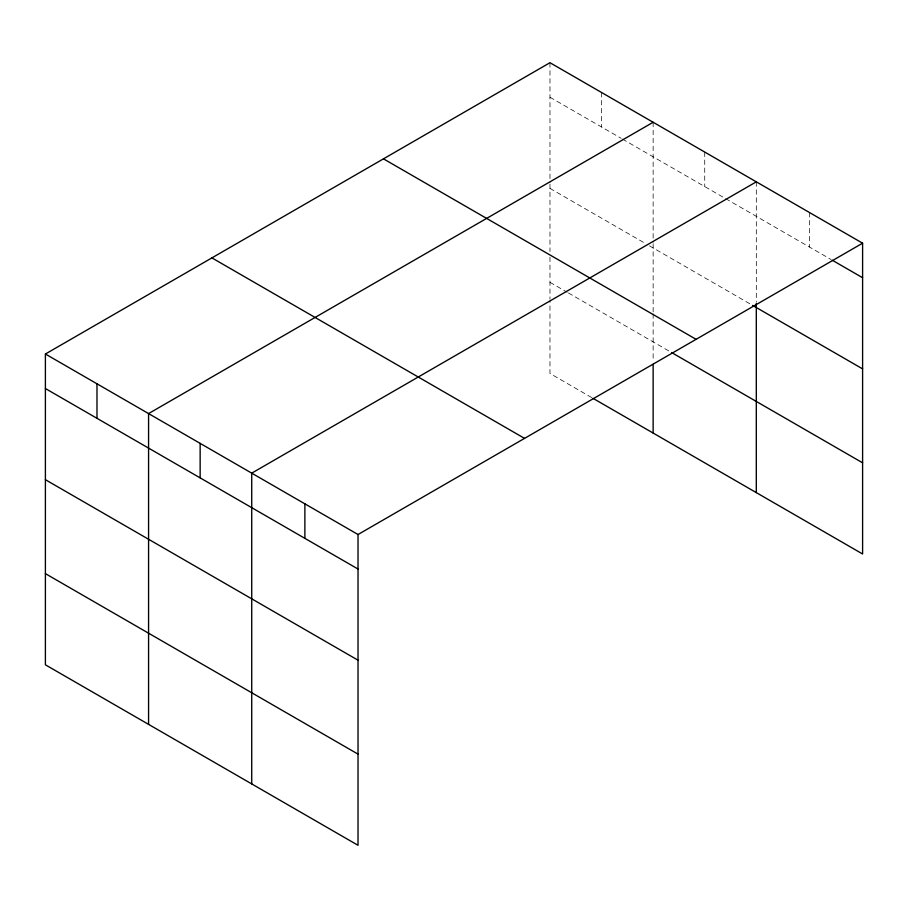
<?xml version="1.0" encoding="UTF-8"?>
<svg xmlns="http://www.w3.org/2000/svg" width="908" height="908" viewBox="0 0 908 908"><rect width="100%" height="100%" fill="white"/><g stroke="black" fill="none" stroke-linecap="round" stroke-linejoin="round"><path stroke-width="0.68" stroke-dasharray="4.54 3.41" d="M549.976 97.224L621.208 138.345M622.434 139.06L724.368 197.91M725.606 198.625L831.195 259.586M549.976 188.387L644.544 242.992M649.458 245.83L751.393 304.679M549.976 282.32L567.171 292.251M568.397 292.955L670.331 351.816M591.732 397.591L549.976 373.483L549.976 300.548M809.448 212.517L809.448 247.033M756.307 181.838L756.307 301.91M704.721 152.056L704.721 186.571M653.136 122.274L653.136 242.345M653.136 243.741L653.136 312.443M653.136 313.85L653.136 361.52M601.55 92.491L601.55 127.007M549.976 62.709L549.976 182.78M549.976 184.188L549.976 251.482M549.976 257.089L549.976 299.152"/><path stroke-width="1.36" d="M45.4 354.018L358.024 534.517L358.024 845.291L45.4 664.804L45.4 354.018L549.976 62.709L862.6 243.196L862.6 553.982L592.958 398.306M653.136 122.274L148.572 413.583L148.572 724.357M756.307 181.838L251.732 473.147L251.732 783.922M358.024 534.517L862.6 243.196M832.398 260.29L862.6 277.723M752.619 305.394L862.6 368.886M383.46 158.843L696.095 339.331M671.557 352.52L862.6 462.819M211.904 257.883L524.54 438.382M45.4 388.533L358.024 569.032M45.4 479.696L358.024 660.195M45.4 573.629L358.024 754.128M756.307 303.306L756.307 492.613M653.136 364.324L653.136 433.048M304.884 503.826L304.884 538.342M200.146 443.365L200.146 477.88M96.986 383.8L96.986 418.316"/></g></svg>
